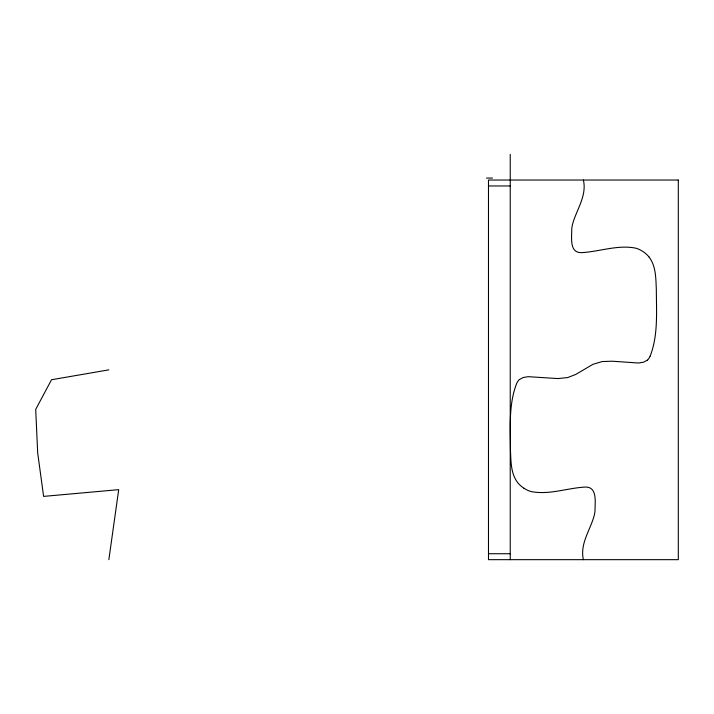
<?xml version="1.0" encoding="UTF-8"?>
<svg xmlns="http://www.w3.org/2000/svg" width="714" height="714" viewBox="0 0 714 714"><rect width="100%" height="100%" fill="white"/><g stroke="black" fill="none" stroke-linecap="round" stroke-linejoin="round"><path stroke-width="1.07" d="M108.858 559.669L118.703 489.652L43.608 496.391L37.681 452.899L35.7 409.399L51.515 379.741L108.858 369.852M650.186 356.072C658.308 335.018 656.38 311.777 656.336 289.634C655.8 278.567 656.139 266.224 649.017 256.995M519.453 379.545L523.237 377.51L528.208 376.68L557.92 378.572L567.692 377.563L575.814 374.404L592.915 364.336L602.223 361.552L612.317 361.213L638.575 363.024L643.546 362.194L647.339 360.159M486.511 178.063L492.437 178.063M488.483 185.97L510.233 185.97M488.483 553.734L510.233 553.734M523.96 488.26L526.325 489.652A24.82 24.82 0 0 0 531.252 491.589C549.396 495.141 567.407 487.948 585.489 487.055C597.707 486.823 594.905 502.763 595.039 510.689A37.235 37.235 0 0 1 594.218 515.517C590.291 530.083 579.723 543.889 583.392 559.669M583.392 180.035C587.069 195.815 576.501 209.621 572.566 224.187A37.235 37.235 0 0 0 571.744 229.016C571.878 236.941 569.076 252.881 581.303 252.649C599.376 251.756 617.396 244.563 635.531 248.115A24.82 24.82 0 0 1 640.467 250.052L642.823 251.444A27.311 27.311 0 0 1 649.035 256.978M510.233 154.331L510.233 559.669M523.978 488.242A27.311 27.311 0 0 1 517.757 482.726C510.662 473.471 510.983 461.146 510.448 450.07C510.412 427.927 508.475 404.686 516.597 383.632A14.039 14.039 0 0 1 519.373 379.473M650.124 356.054A14.039 14.039 0 0 1 647.419 360.231M678.3 180.035L488.483 180.035L488.483 559.669L678.3 559.669L678.3 180.035"/></g></svg>
